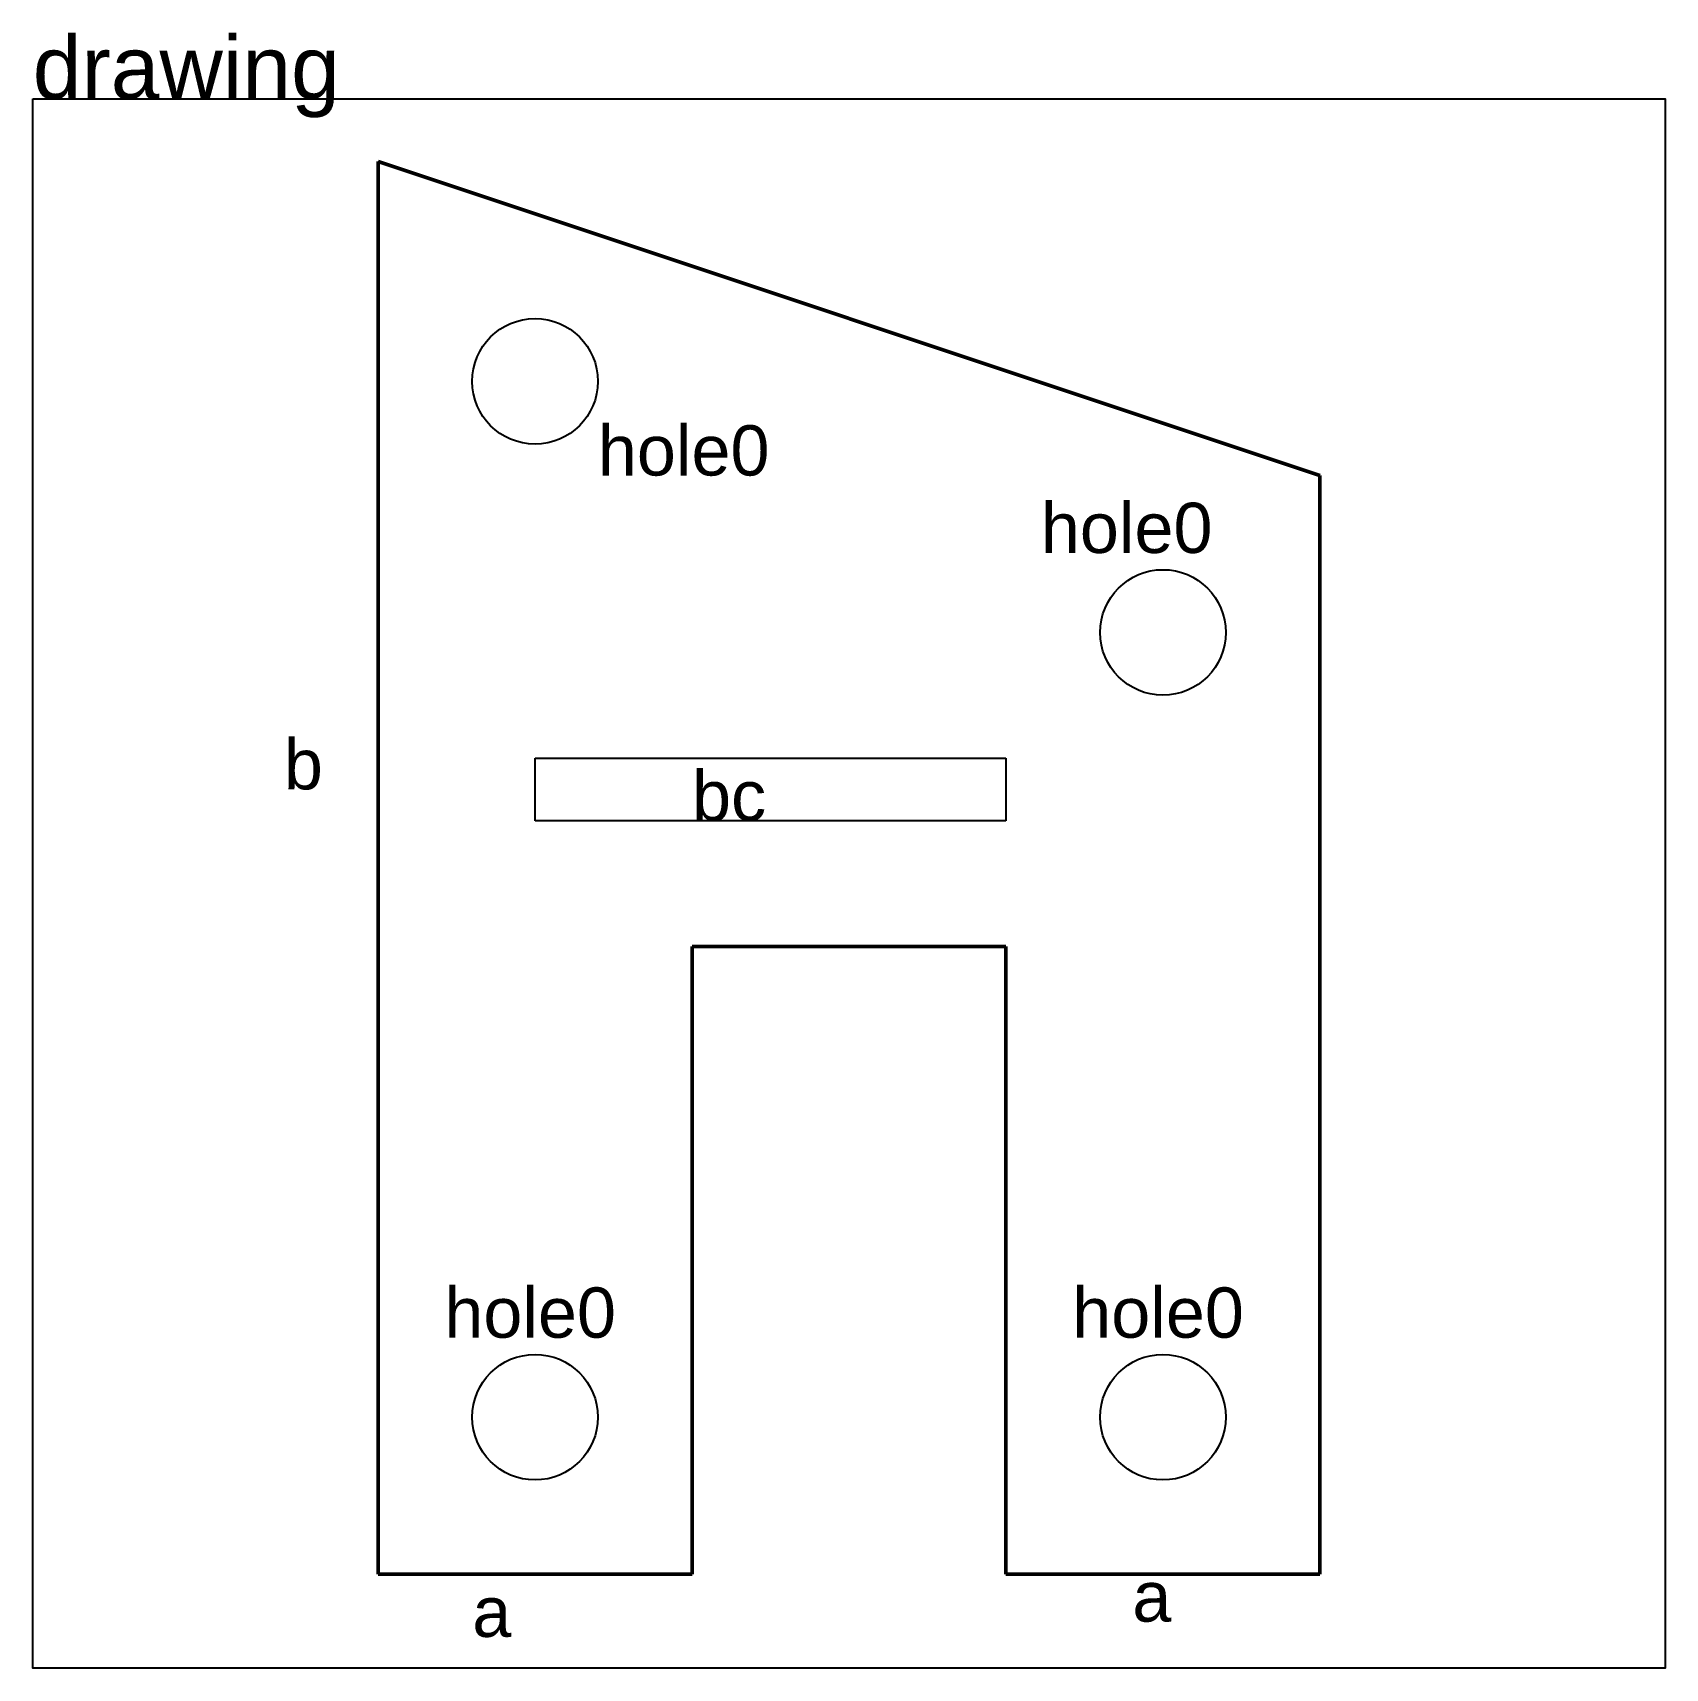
# Model space of a CAD drawing. Header units: metres. Extents: x -3 to 23, y 3.5 to 29.6.
import ezdxf

# ---------------------------------------------------------------- set-up
doc = ezdxf.new("R2010")
doc.units = ezdxf.units.M
doc.header["$MEASUREMENT"] = 0
for name, color, linetype in [('a', 1, 'Continuous'), ('b', 2, 'Continuous'), ('bc', 3, 'Continuous'), ('hole0', 5, 'Continuous'), ('svgframe', 6, 'Continuous')]:
    doc.layers.add(name, color=color, linetype=linetype)
doc.styles.get("Standard").update_dxf_attribs({"font": 'Arial.ttf'})

msp = doc.modelspace()

# ---------------------------------------------------------------- linework, layer by layer
at = {"lineweight": 50}
for p, q in [((17.5, 22.5), (2.5, 27.5)), ((17.5, 5), (17.5, 22.5)), ((7.5, 5), (7.5, 15)), ((7.5, 15), (12.5, 15)), ((12.5, 15), (12.5, 5))]:
    msp.add_line(p, q, dxfattribs=at)
at = {"layer": 'a', "lineweight": 50}
for p, q in [((2.5, 5), (7.5, 5)), ((12.5, 5), (17.5, 5))]:
    msp.add_line(p, q, dxfattribs=at)
at = {"layer": 'b', "lineweight": 50}
msp.add_line((2.5, 27.5), (2.5, 5), dxfattribs=at)
at = {"layer": 'bc'}
for p, q in [((5, 18), (12.5, 18)), ((5, 17), (5, 18)), ((12.5, 18), (12.5, 17)), ((12.5, 17), (5, 17))]:
    msp.add_line(p, q, dxfattribs=at)
at = {"layer": 'hole0'}
for centre in [(5, 24), (15, 20), (5, 7.5), (15, 7.5)]:
    msp.add_circle(centre, 1, dxfattribs=at)
at = {"layer": 'svgframe', "lineweight": 25}
msp.add_lwpolyline([(-3, 28.5), (23, 28.5), (23, 3.5), (-3, 3.5)], close=True, dxfattribs=at)

# ---------------------------------------------------------------- texts
at = {"layer": 'a', "lineweight": 25}
for p in [(14.512, 4.243), (4, 4)]:
    msp.add_text('a', height=0.8, dxfattribs=at).set_placement(p)
at = {"layer": 'b', "lineweight": 25}
msp.add_text('b', height=0.8, dxfattribs=at).set_placement((1, 17.5))
at = {"layer": 'bc', "lineweight": 25}
msp.add_text('bc', height=0.8, dxfattribs=at).set_placement((7.5, 17))
at = {"layer": 'hole0', "lineweight": 25}
for p in [(6, 22.5), (13.055, 21.266), (3.555, 8.766), (13.555, 8.766)]:
    msp.add_text('hole0', height=0.8, dxfattribs=at).set_placement(p)
at = {"layer": 'svgframe', "lineweight": 25}
msp.add_text('drawing', height=1, dxfattribs=at).set_placement((-3, 28.5))

doc.saveas('drawing.dxf')
